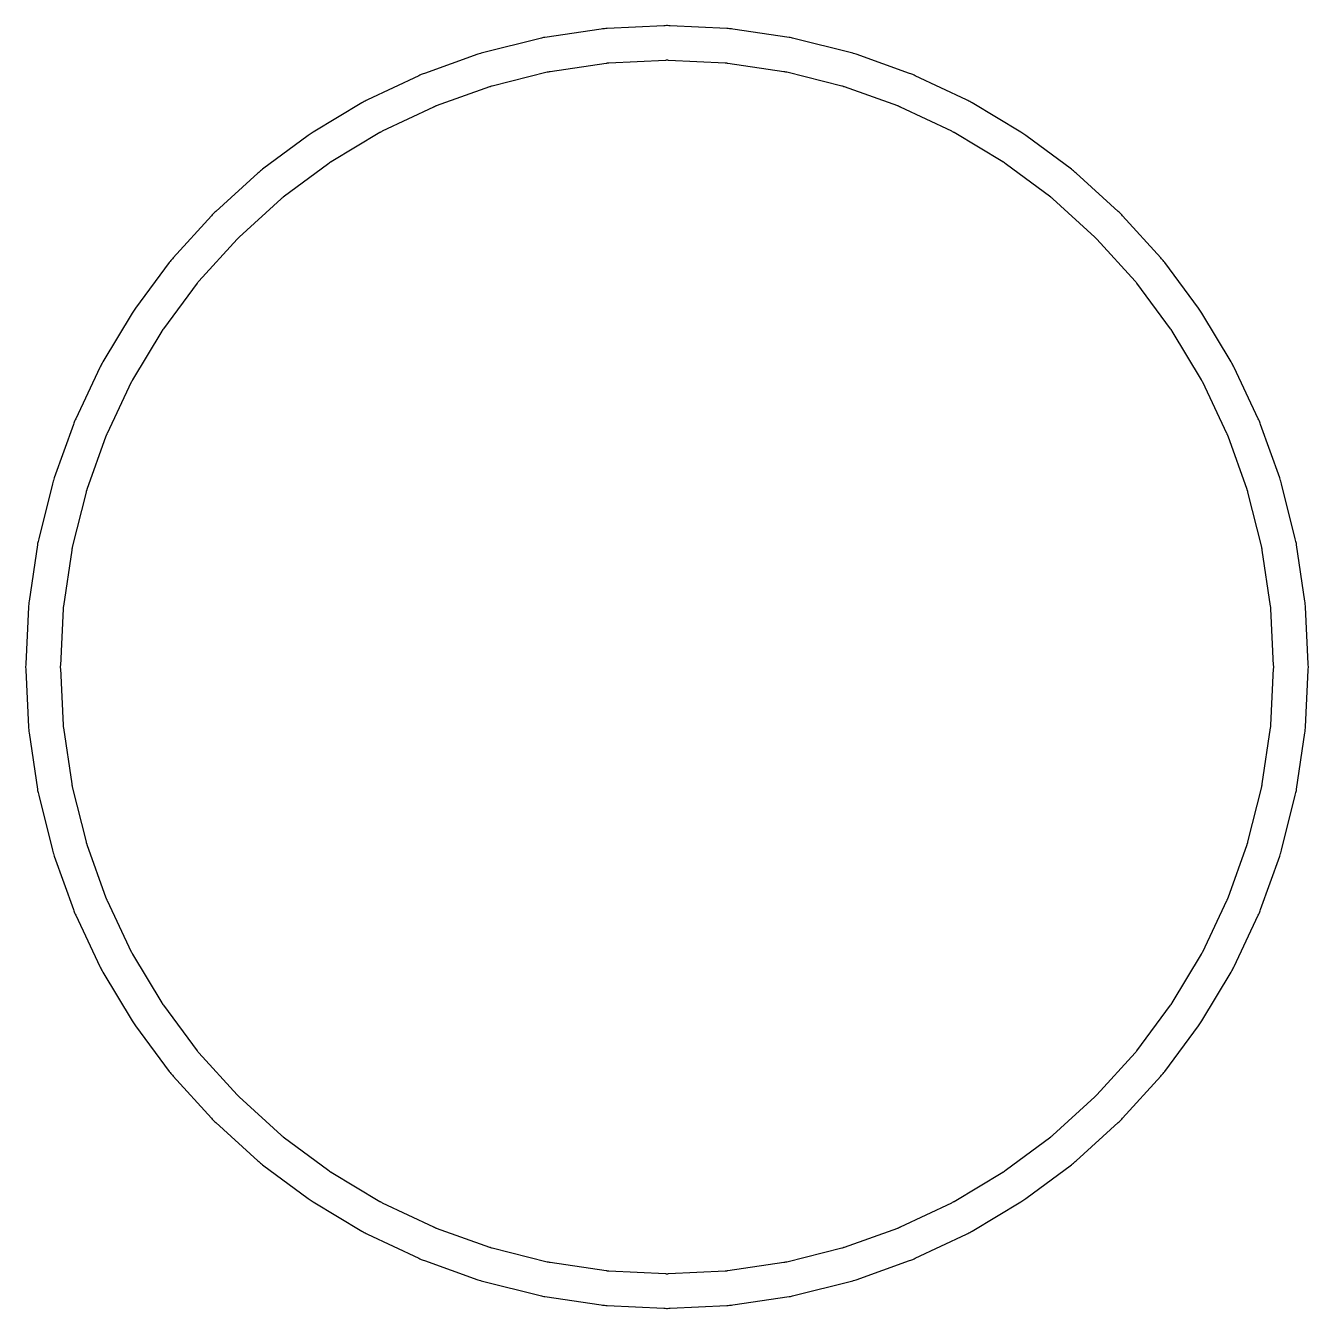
# Model space of a CAD drawing. Header units: metres. Extents: x 67.3 to 150.7, y -117.7 to -39.3.
# Drawn here: x 67.335 to 70.665, y -42.665 to -39.335 of the extents above.
import ezdxf

# ---------------------------------------------------------------- set-up
doc = ezdxf.new("R2010")
doc.units = ezdxf.units.M

msp = doc.modelspace()

# ---------------------------------------------------------------- linework, layer by layer
for points in [[(67.3352, -41.0081), (67.3424, -41.1551), (67.3426, -41.1586), (67.3429, -41.162), (67.3432, -41.1644), (67.3435, -41.1678), (67.344, -41.1712), (67.3656, -41.3168), (67.3661, -41.3202), (67.3668, -41.3236), (67.3672, -41.326), (67.368, -41.3294), (67.3688, -41.3327), (67.4045, -41.4755), (67.4054, -41.4788), (67.4064, -41.4821), (67.4071, -41.4845), (67.4081, -41.4878), (67.4092, -41.491), (67.4588, -41.6296), (67.46, -41.6328), (67.4613, -41.636), (67.4622, -41.6383), (67.4636, -41.6415), (67.465, -41.6446), (67.5279, -41.7776), (67.5295, -41.7807), (67.531, -41.7838), (67.5322, -41.7859), (67.5339, -41.789), (67.5356, -41.7919), (67.6113, -41.9182), (67.6131, -41.9211), (67.6149, -41.924), (67.6163, -41.926), (67.6182, -41.9289), (67.6203, -41.9317), (67.7079, -42.0499), (67.71, -42.0526), (67.7122, -42.0553), (67.7137, -42.0572), (67.7159, -42.0598), (67.7182, -42.0624), (67.8171, -42.1715), (67.8194, -42.174), (67.8218, -42.1765), (67.8235, -42.1782), (67.826, -42.1806), (67.8285, -42.1829), (67.9376, -42.2818), (67.9402, -42.2841), (67.9428, -42.2863), (67.9447, -42.2878), (67.9474, -42.29), (67.9501, -42.2921), (68.0683, -42.3797), (68.0711, -42.3818), (68.074, -42.3837), (68.076, -42.3851), (68.0789, -42.3869), (68.0818, -42.3887), (68.2081, -42.4644), (68.211, -42.4661), (68.2141, -42.4678), (68.2162, -42.469), (68.2194, -42.4706), (68.2224, -42.472), (68.2224, -42.4721), (68.3554, -42.535), (68.3585, -42.5364), (68.3617, -42.5378), (68.364, -42.5387), (68.3673, -42.5401), (68.3704, -42.5412), (68.3704, -42.5412), (68.509, -42.5908), (68.5122, -42.5919), (68.5155, -42.5929), (68.5179, -42.5936), (68.5214, -42.5947), (68.5245, -42.5955), (68.5245, -42.5955), (68.6673, -42.6312), (68.6706, -42.632), (68.674, -42.6328), (68.6764, -42.6332), (68.6803, -42.634), (68.6832, -42.6344), (68.6832, -42.6344), (68.8288, -42.656), (68.8322, -42.6565), (68.8356, -42.6568), (68.838, -42.6571), (68.8414, -42.6574), (68.8449, -42.6576), (68.9919, -42.6648), (68.9953, -42.6649), (68.9988, -42.665), (69.0012, -42.665), (69.0047, -42.6649), (69.0081, -42.6648), (69.1551, -42.6576), (69.1586, -42.6574), (69.162, -42.6571), (69.1644, -42.6568), (69.1678, -42.6565), (69.1712, -42.656), (69.3168, -42.6344), (69.3202, -42.6339), (69.3236, -42.6332), (69.326, -42.6328), (69.3294, -42.632), (69.3327, -42.6312), (69.4755, -42.5955), (69.4788, -42.5946), (69.4821, -42.5936), (69.4845, -42.5929), (69.4878, -42.5919), (69.491, -42.5908), (69.6296, -42.5412), (69.6328, -42.54), (69.636, -42.5387), (69.6383, -42.5378), (69.6415, -42.5364), (69.6446, -42.535), (69.7776, -42.4721), (69.7807, -42.4705), (69.7838, -42.469), (69.7859, -42.4678), (69.789, -42.4661), (69.7919, -42.4644), (69.9182, -42.3887), (69.9211, -42.3869), (69.924, -42.3851), (69.926, -42.3837), (69.9289, -42.3818), (69.9317, -42.3797), (70.0499, -42.2921), (70.0526, -42.29), (70.0553, -42.2878), (70.0572, -42.2863), (70.0598, -42.2841), (70.0624, -42.2818), (70.1715, -42.1829), (70.174, -42.1806), (70.1765, -42.1782), (70.1782, -42.1765), (70.1806, -42.174), (70.1829, -42.1715), (70.2818, -42.0624), (70.2841, -42.0598), (70.2863, -42.0572), (70.2878, -42.0553), (70.29, -42.0526), (70.2921, -42.0499), (70.3797, -41.9317), (70.3818, -41.9289), (70.3837, -41.926), (70.3851, -41.924), (70.3869, -41.9211), (70.3887, -41.9182), (70.4644, -41.7919), (70.4661, -41.789), (70.4678, -41.7859), (70.469, -41.7838), (70.4706, -41.7806), (70.472, -41.7776), (70.4721, -41.7776), (70.535, -41.6446), (70.5364, -41.6415), (70.5378, -41.6383), (70.5387, -41.636), (70.5401, -41.6327), (70.5412, -41.6296), (70.5412, -41.6296), (70.5908, -41.491), (70.5919, -41.4878), (70.5929, -41.4845), (70.5936, -41.4821), (70.5947, -41.4786), (70.5955, -41.4755), (70.5955, -41.4755), (70.6312, -41.3327), (70.632, -41.3294), (70.6328, -41.326), (70.6332, -41.3236), (70.6339, -41.3202), (70.6344, -41.3168), (70.656, -41.1712), (70.6565, -41.1678), (70.6568, -41.1644), (70.6571, -41.162), (70.6574, -41.1586), (70.6576, -41.1551), (70.6648, -41.0081), (70.6649, -41.0047), (70.665, -41.0012), (70.665, -40.9988), (70.6649, -40.9953), (70.6648, -40.9919), (70.6576, -40.8449), (70.6574, -40.8414), (70.6571, -40.838), (70.6568, -40.8356), (70.6565, -40.8322), (70.656, -40.8288), (70.6344, -40.6832), (70.6339, -40.6798), (70.6332, -40.6764), (70.6328, -40.674), (70.632, -40.6706), (70.6312, -40.6673), (70.5955, -40.5245), (70.5946, -40.5212), (70.5936, -40.5179), (70.5929, -40.5155), (70.5919, -40.5122), (70.5908, -40.509), (70.5412, -40.3704), (70.54, -40.3672), (70.5387, -40.364), (70.5378, -40.3617), (70.5364, -40.3585), (70.535, -40.3554), (70.4721, -40.2224), (70.4705, -40.2193), (70.469, -40.2162), (70.4678, -40.2141), (70.4661, -40.211), (70.4644, -40.2081), (70.3887, -40.0818), (70.3869, -40.0789), (70.3851, -40.076), (70.3837, -40.074), (70.3818, -40.0711), (70.3797, -40.0683), (70.2921, -39.9501), (70.29, -39.9474), (70.2878, -39.9447), (70.2863, -39.9428), (70.2841, -39.9402), (70.2818, -39.9376), (70.1829, -39.8285), (70.1806, -39.826), (70.1782, -39.8235), (70.1765, -39.8218), (70.174, -39.8194), (70.1715, -39.8171), (70.0624, -39.7182), (70.0598, -39.7159), (70.0572, -39.7137), (70.0553, -39.7122), (70.0526, -39.71), (70.0499, -39.7079), (69.9317, -39.6203), (69.9289, -39.6182), (69.926, -39.6163), (69.924, -39.6149), (69.9211, -39.6131), (69.9182, -39.6113), (69.7919, -39.5356), (69.789, -39.5339), (69.7859, -39.5322), (69.7838, -39.531), (69.7806, -39.5294), (69.7776, -39.528), (69.7776, -39.5279), (69.6446, -39.465), (69.6415, -39.4636), (69.6383, -39.4622), (69.636, -39.4613), (69.6327, -39.4599), (69.6296, -39.4588), (69.6296, -39.4588), (69.491, -39.4092), (69.4878, -39.4081), (69.4845, -39.4071), (69.4821, -39.4064), (69.4786, -39.4053), (69.4755, -39.4045), (69.4755, -39.4045), (69.3327, -39.3688), (69.3294, -39.368), (69.326, -39.3672), (69.3236, -39.3668), (69.3197, -39.366), (69.3168, -39.3656), (69.3168, -39.3656), (69.1712, -39.344), (69.1678, -39.3435), (69.1644, -39.3432), (69.162, -39.3429), (69.1586, -39.3426), (69.1551, -39.3424), (69.0081, -39.3352), (69.0047, -39.3351), (69.0012, -39.335), (68.9988, -39.335), (68.9953, -39.3351), (68.9919, -39.3352), (68.8449, -39.3424), (68.8414, -39.3426), (68.838, -39.3429), (68.8356, -39.3432), (68.8322, -39.3435), (68.8288, -39.344), (68.6832, -39.3656), (68.6798, -39.3661), (68.6764, -39.3668), (68.674, -39.3672), (68.6706, -39.368), (68.6673, -39.3688), (68.5245, -39.4045), (68.5212, -39.4054), (68.5179, -39.4064), (68.5155, -39.4071), (68.5122, -39.4081), (68.509, -39.4092), (68.3704, -39.4588), (68.3672, -39.46), (68.364, -39.4613), (68.3617, -39.4622), (68.3585, -39.4636), (68.3554, -39.465), (68.2224, -39.5279), (68.2193, -39.5295), (68.2162, -39.531), (68.2141, -39.5322), (68.211, -39.5339), (68.2081, -39.5356), (68.0818, -39.6113), (68.0789, -39.6131), (68.076, -39.6149), (68.074, -39.6163), (68.0711, -39.6182), (68.0683, -39.6203), (67.9501, -39.7079), (67.9474, -39.71), (67.9447, -39.7122), (67.9428, -39.7137), (67.9402, -39.7159), (67.9376, -39.7182), (67.8285, -39.8171), (67.826, -39.8194), (67.8235, -39.8218), (67.8218, -39.8235), (67.8194, -39.826), (67.8171, -39.8285), (67.7182, -39.9376), (67.7159, -39.9402), (67.7137, -39.9428), (67.7122, -39.9447), (67.71, -39.9474), (67.7079, -39.9501), (67.6203, -40.0683), (67.6182, -40.0711), (67.6163, -40.074), (67.6149, -40.076), (67.6131, -40.0789), (67.6113, -40.0818), (67.5356, -40.2081), (67.5339, -40.211), (67.5322, -40.2141), (67.531, -40.2162), (67.5294, -40.2194), (67.528, -40.2224), (67.5279, -40.2224), (67.465, -40.3554), (67.4636, -40.3585), (67.4622, -40.3617), (67.4613, -40.364), (67.4599, -40.3673), (67.4588, -40.3704), (67.4588, -40.3704), (67.4092, -40.509), (67.4081, -40.5122), (67.4071, -40.5155), (67.4064, -40.5179), (67.4053, -40.5214), (67.4045, -40.5245), (67.4045, -40.5245), (67.3688, -40.6673), (67.368, -40.6706), (67.3672, -40.674), (67.3668, -40.6764), (67.3661, -40.6798), (67.3656, -40.6832), (67.344, -40.8288), (67.3435, -40.8322), (67.3432, -40.8356), (67.3429, -40.838), (67.3426, -40.8414), (67.3424, -40.8449), (67.3352, -40.9919), (67.3351, -40.9953), (67.335, -40.9988), (67.335, -41.0012), (67.3351, -41.0047), (67.3352, -41.0081)], [(67.4251, -41.0037), (67.4323, -41.1507), (67.4324, -41.1519), (67.4325, -41.1532), (67.4327, -41.1556), (67.4329, -41.1568), (67.433, -41.158), (67.4546, -41.3036), (67.4548, -41.3049), (67.455, -41.3061), (67.4555, -41.3085), (67.4558, -41.3097), (67.4561, -41.3109), (67.4918, -41.4537), (67.4921, -41.4548), (67.4925, -41.456), (67.4932, -41.4584), (67.4936, -41.4595), (67.494, -41.4607), (67.5436, -41.5993), (67.544, -41.6004), (67.5444, -41.6016), (67.5454, -41.6039), (67.5459, -41.605), (67.5464, -41.6061), (67.6093, -41.7392), (67.6098, -41.7403), (67.6104, -41.7414), (67.6116, -41.7435), (67.6122, -41.7446), (67.6128, -41.7457), (67.6885, -41.8719), (67.6891, -41.873), (67.6898, -41.874), (67.6911, -41.876), (67.6918, -41.877), (67.6925, -41.878), (67.7802, -41.9963), (67.781, -41.9973), (67.7817, -41.9982), (67.7833, -42.0001), (67.7841, -42.001), (67.7849, -42.002), (67.8838, -42.111), (67.8846, -42.1119), (67.8855, -42.1128), (67.8872, -42.1145), (67.8881, -42.1154), (67.889, -42.1162), (67.998, -42.2151), (67.999, -42.2159), (67.9999, -42.2167), (68.0018, -42.2183), (68.0027, -42.219), (68.0037, -42.2198), (68.122, -42.3075), (68.123, -42.3082), (68.124, -42.3089), (68.126, -42.3102), (68.127, -42.3109), (68.1281, -42.3115), (68.2543, -42.3872), (68.2554, -42.3878), (68.2565, -42.3884), (68.2586, -42.3896), (68.2598, -42.3902), (68.2608, -42.3907), (68.2608, -42.3907), (68.3939, -42.4536), (68.395, -42.4541), (68.3961, -42.4546), (68.3984, -42.4556), (68.3996, -42.456), (68.4007, -42.4564), (68.4007, -42.4564), (68.5393, -42.506), (68.5405, -42.5064), (68.5416, -42.5068), (68.544, -42.5075), (68.5453, -42.5079), (68.5463, -42.5082), (68.5463, -42.5082), (68.6891, -42.5439), (68.6903, -42.5442), (68.6915, -42.5445), (68.6939, -42.545), (68.6953, -42.5452), (68.6964, -42.5454), (68.6964, -42.5454), (68.842, -42.567), (68.8432, -42.5671), (68.8444, -42.5673), (68.8468, -42.5675), (68.8481, -42.5676), (68.8493, -42.5677), (68.9963, -42.5749), (68.9975, -42.575), (68.9988, -42.575), (69.0012, -42.575), (69.0025, -42.575), (69.0037, -42.5749), (69.1507, -42.5677), (69.1519, -42.5676), (69.1532, -42.5675), (69.1556, -42.5673), (69.1568, -42.5671), (69.158, -42.567), (69.3036, -42.5454), (69.3049, -42.5452), (69.3061, -42.545), (69.3085, -42.5445), (69.3097, -42.5442), (69.3109, -42.5439), (69.4537, -42.5082), (69.4548, -42.5079), (69.456, -42.5075), (69.4584, -42.5068), (69.4595, -42.5064), (69.4607, -42.506), (69.5993, -42.4564), (69.6004, -42.456), (69.6016, -42.4556), (69.6039, -42.4546), (69.605, -42.4541), (69.6061, -42.4536), (69.7392, -42.3907), (69.7403, -42.3902), (69.7414, -42.3896), (69.7435, -42.3884), (69.7446, -42.3878), (69.7457, -42.3872), (69.8719, -42.3115), (69.873, -42.3109), (69.874, -42.3102), (69.876, -42.3089), (69.877, -42.3082), (69.878, -42.3075), (69.9963, -42.2198), (69.9973, -42.219), (69.9982, -42.2183), (70.0001, -42.2167), (70.001, -42.2159), (70.002, -42.2151), (70.111, -42.1162), (70.1119, -42.1154), (70.1128, -42.1145), (70.1145, -42.1128), (70.1154, -42.1119), (70.1162, -42.111), (70.2151, -42.002), (70.2159, -42.001), (70.2167, -42.0001), (70.2183, -41.9982), (70.219, -41.9973), (70.2198, -41.9963), (70.3075, -41.878), (70.3082, -41.877), (70.3089, -41.876), (70.3102, -41.874), (70.3109, -41.873), (70.3115, -41.8719), (70.3872, -41.7457), (70.3878, -41.7446), (70.3884, -41.7435), (70.3896, -41.7414), (70.3902, -41.7402), (70.3907, -41.7392), (70.3907, -41.7392), (70.4536, -41.6061), (70.4541, -41.605), (70.4546, -41.6039), (70.4556, -41.6016), (70.456, -41.6004), (70.4564, -41.5993), (70.4564, -41.5993), (70.506, -41.4607), (70.5064, -41.4595), (70.5068, -41.4584), (70.5075, -41.456), (70.5079, -41.4547), (70.5082, -41.4537), (70.5082, -41.4537), (70.5439, -41.3109), (70.5442, -41.3097), (70.5445, -41.3085), (70.545, -41.3061), (70.5452, -41.3049), (70.5454, -41.3036), (70.567, -41.158), (70.5671, -41.1568), (70.5673, -41.1556), (70.5675, -41.1532), (70.5676, -41.1519), (70.5677, -41.1507), (70.5749, -41.0037), (70.575, -41.0025), (70.575, -41.0012), (70.575, -40.9988), (70.575, -40.9975), (70.5749, -40.9963), (70.5677, -40.8493), (70.5676, -40.8481), (70.5675, -40.8468), (70.5673, -40.8444), (70.5671, -40.8432), (70.567, -40.842), (70.5454, -40.6964), (70.5452, -40.6951), (70.545, -40.6939), (70.5445, -40.6915), (70.5442, -40.6903), (70.5439, -40.6891), (70.5082, -40.5463), (70.5079, -40.5452), (70.5075, -40.544), (70.5068, -40.5416), (70.5064, -40.5405), (70.506, -40.5393), (70.4564, -40.4007), (70.456, -40.3996), (70.4556, -40.3984), (70.4546, -40.3961), (70.4541, -40.395), (70.4536, -40.3939), (70.3907, -40.2608), (70.3902, -40.2597), (70.3896, -40.2586), (70.3884, -40.2565), (70.3878, -40.2554), (70.3872, -40.2543), (70.3115, -40.1281), (70.3109, -40.127), (70.3102, -40.126), (70.3089, -40.124), (70.3082, -40.123), (70.3075, -40.122), (70.2198, -40.0037), (70.219, -40.0027), (70.2183, -40.0018), (70.2167, -39.9999), (70.2159, -39.999), (70.2151, -39.998), (70.1162, -39.889), (70.1154, -39.8881), (70.1145, -39.8872), (70.1128, -39.8855), (70.1119, -39.8846), (70.111, -39.8838), (70.002, -39.7849), (70.001, -39.7841), (70.0001, -39.7833), (69.9982, -39.7817), (69.9973, -39.781), (69.9963, -39.7802), (69.878, -39.6925), (69.877, -39.6918), (69.876, -39.6911), (69.874, -39.6898), (69.873, -39.6891), (69.8719, -39.6885), (69.7457, -39.6128), (69.7446, -39.6122), (69.7435, -39.6116), (69.7414, -39.6104), (69.7402, -39.6098), (69.7392, -39.6093), (69.7392, -39.6093), (69.6061, -39.5464), (69.605, -39.5459), (69.6039, -39.5454), (69.6016, -39.5444), (69.6004, -39.544), (69.5993, -39.5436), (69.5993, -39.5436), (69.4607, -39.494), (69.4595, -39.4936), (69.4584, -39.4932), (69.456, -39.4925), (69.4547, -39.4921), (69.4537, -39.4918), (69.4537, -39.4918), (69.3109, -39.4561), (69.3097, -39.4558), (69.3085, -39.4555), (69.3061, -39.455), (69.3047, -39.4548), (69.3036, -39.4546), (69.3036, -39.4546), (69.158, -39.433), (69.1568, -39.4329), (69.1556, -39.4327), (69.1532, -39.4325), (69.1519, -39.4324), (69.1507, -39.4323), (69.0037, -39.4251), (69.0025, -39.425), (69.0012, -39.425), (68.9988, -39.425), (68.9975, -39.425), (68.9963, -39.4251), (68.8493, -39.4323), (68.8481, -39.4324), (68.8468, -39.4325), (68.8444, -39.4327), (68.8432, -39.4329), (68.842, -39.433), (68.6964, -39.4546), (68.6951, -39.4548), (68.6939, -39.455), (68.6915, -39.4555), (68.6903, -39.4558), (68.6891, -39.4561), (68.5463, -39.4918), (68.5452, -39.4921), (68.544, -39.4925), (68.5416, -39.4932), (68.5405, -39.4936), (68.5393, -39.494), (68.4007, -39.5436), (68.3996, -39.544), (68.3984, -39.5444), (68.3961, -39.5454), (68.395, -39.5459), (68.3939, -39.5464), (68.2608, -39.6093), (68.2597, -39.6098), (68.2586, -39.6104), (68.2565, -39.6116), (68.2554, -39.6122), (68.2543, -39.6128), (68.1281, -39.6885), (68.127, -39.6891), (68.126, -39.6898), (68.124, -39.6911), (68.123, -39.6918), (68.122, -39.6925), (68.0037, -39.7802), (68.0027, -39.781), (68.0018, -39.7817), (67.9999, -39.7833), (67.999, -39.7841), (67.998, -39.7849), (67.889, -39.8838), (67.8881, -39.8846), (67.8872, -39.8855), (67.8855, -39.8872), (67.8846, -39.8881), (67.8838, -39.889), (67.7849, -39.998), (67.7841, -39.999), (67.7833, -39.9999), (67.7817, -40.0018), (67.781, -40.0027), (67.7802, -40.0037), (67.6925, -40.122), (67.6918, -40.123), (67.6911, -40.124), (67.6898, -40.126), (67.6891, -40.127), (67.6885, -40.1281), (67.6128, -40.2543), (67.6122, -40.2554), (67.6116, -40.2565), (67.6104, -40.2586), (67.6098, -40.2598), (67.6093, -40.2608), (67.6093, -40.2608), (67.5464, -40.3939), (67.5459, -40.395), (67.5454, -40.3961), (67.5444, -40.3984), (67.544, -40.3996), (67.5436, -40.4007), (67.5436, -40.4007), (67.494, -40.5393), (67.4936, -40.5405), (67.4932, -40.5416), (67.4925, -40.544), (67.4921, -40.5453), (67.4918, -40.5463), (67.4918, -40.5463), (67.4561, -40.6891), (67.4558, -40.6903), (67.4555, -40.6915), (67.455, -40.6939), (67.4548, -40.6951), (67.4546, -40.6964), (67.433, -40.842), (67.4329, -40.8432), (67.4327, -40.8444), (67.4325, -40.8468), (67.4324, -40.8481), (67.4323, -40.8493), (67.4251, -40.9963), (67.425, -40.9975), (67.425, -40.9988), (67.425, -41.0012), (67.425, -41.0025), (67.4251, -41.0037)]]:
    msp.add_lwpolyline(points)

doc.saveas('drawing.dxf')
